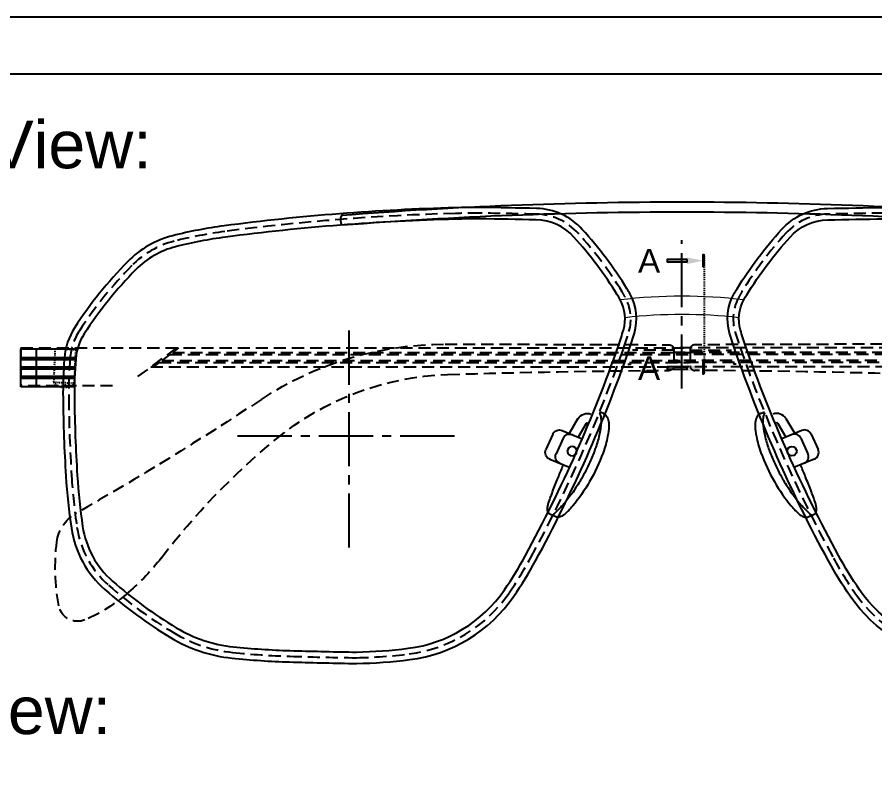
# Model space of a CAD drawing. Header units: millimetres. Extents: x 1233 to 2351, y 1180 to 1535.
# Drawn here: x 1523.7 to 1614, y 1454.3 to 1534.9 of the extents above; entities that cross this region are included whole.
import ezdxf
from ezdxf.enums import TextEntityAlignment as Align

# ---------------------------------------------------------------- set-up
doc = ezdxf.new("R2010")
doc.units = ezdxf.units.MM
for name, pattern in [('CENTER2', [28.575, 19.05, -3.175, 3.175, -3.175]), ('DASHED2', [0.375, 0.25, -0.125]), ('HIDDEN', [9.525, 6.35, -3.175]), ('HIDDEN2', [0.1875, 0.125, -0.0625]), ('PHANTOM2', [1.25, 0.625, -0.125, 0.125, -0.125, 0.125, -0.125])]:
    doc.linetypes.add(name, pattern=pattern)
for name, color, linetype in [('Center Line', 2, 'CENTER2'), ('Hidden Line', 1, 'HIDDEN2'), ('Section Line', 6, 'PHANTOM2'), ('Text', 4, 'Continuous'), ('图层 1', 7, 'Continuous')]:
    doc.layers.add(name, color=color, linetype=linetype)
doc.layers.add('odj', color=4, linetype='Continuous', lineweight=35)
doc.layers.add('Section', color=4, linetype='Continuous', lineweight=25)
doc.styles.get("Standard").update_dxf_attribs({"font": 'arial.ttf'})
doc.styles.add('宋体', font='SimSun.ttf')

# ---------------------------------------------------------------- blocks, each defined once
blk = doc.blocks.new('ET3WT23T23')
at = {"layer": 'Center Line', "color": 251, "linetype": 'DASHED2', "ltscale": 0.3, "true_color": 0x636466}
for p, q in [((-2.441, 1.714), (-2.441, -1.786)), ((-0.241, 1.714), (-2.441, 1.714)), ((-0.241, -1.786), (-0.241, 1.714)), ((-2.441, -0.286), (-0.241, -0.286)), ((-2.441, -1.786), (-0.241, -1.786)), ((-1.541, -2.272), (-1.541, -2.038)), ((-1.141, -2.038), (-1.541, -2.038)), ((-1.141, -2.272), (-1.141, -2.038))]:
    blk.add_line(p, q, dxfattribs=at)
for start, end in [(221.11209, 262.12651), (277.87349, 318.88791)]:
    blk.add_arc((-1.341, -0.826), 1.46, start, end, dxfattribs=at)
blk = doc.blocks.new('mn')
at = {"color": 7}
for p, q in [((6512.101, -4128.875), (6512.551, -4128.72)), ((6513.878, -4130.003), (6514.642, -4131.496)), ((6514.769, -4129.547), (6515.598, -4131.167)), ((6516.373, -4130.901), (6514.198, -4131.648)), ((6516.22, -4131.718), (6516.859, -4133.377)), ((6517.317, -4131.341), (6517.955, -4133)), ((6517.499, -4133.979), (6515.306, -4134.732)), ((6516.493, -4140.013), (6517.086, -4139.81))]:
    blk.add_line(p, q, dxfattribs=at)
blk.add_circle((6515.196, -4133.017), 0.5, dxfattribs=at)
for centre, radius, start, end in [((6513.742, -4130.13), 1.18, 29.56617, 105.1946), ((6513.742, -4130.13), 0.18, 29.56617, 109.35779), ((6516.617, -4131.61), 0.75, 21.05362, 108.96146), ((6515.52, -4131.987), 0.75, 21.05362, 108.96146), ((6516.159, -4133.646), 0.75, 288.96146, 21.05362), ((6517.255, -4133.27), 0.75, 288.96146, 21.05362), ((6516.923, -4139.337), 0.5, 288.96146, 352.03543)]:
    blk.add_arc(centre, radius, start, end, dxfattribs=at)
for points, knots in [([(6512.101, -4128.875), (6512.015, -4128.904), (6511.938, -4128.951), (6511.728, -4129.141), (6511.641, -4129.321), (6511.525, -4129.695), (6511.492, -4129.928), (6511.468, -4130.513), (6511.489, -4130.875), (6511.579, -4131.537), (6511.629, -4131.817), (6511.759, -4132.4), (6511.839, -4132.7), (6511.931, -4132.998)], [0, 0, 0, 0, 0.525689, 0.525689, 1.652907, 1.652907, 2.923389, 2.923389, 4.456515, 4.456515, 5.498466, 5.498466, 6.576224, 6.576224, 6.576224, 6.576224]), ([(6512.569, -4128.802), (6512.539, -4128.841), (6512.511, -4128.887), (6512.439, -4129.039), (6512.401, -4129.162), (6512.345, -4129.449), (6512.328, -4129.614), (6512.315, -4129.971), (6512.319, -4130.164), (6512.345, -4130.561), (6512.369, -4130.778), (6512.436, -4131.237), (6512.481, -4131.478), (6512.588, -4131.969), (6512.651, -4132.22), (6512.745, -4132.547), (6512.769, -4132.628), (6512.794, -4132.709)], [0.342327, 0.342327, 0.342327, 0.342327, 0.733059, 0.733059, 1.466118, 1.466118, 2.199177, 2.199177, 2.932236, 2.932236, 3.665693, 3.665693, 4.39915, 4.39915, 5.132608, 5.132608, 5.375972, 5.375972, 5.375972, 5.375972]), ([(6512.794, -4132.709), (6512.934, -4133.165), (6513.089, -4133.616), (6513.497, -4134.687), (6513.763, -4135.293), (6514.257, -4136.288), (6514.495, -4136.726), (6515.003, -4137.571), (6515.274, -4137.978), (6515.595, -4138.414), (6515.637, -4138.47), (6515.679, -4138.525)], [12.477352, 12.477352, 12.477352, 12.477352, 13.824357, 13.824357, 15.774274, 15.774274, 17.2906, 17.2906, 18.806925, 18.806925, 19.033217, 19.033217, 19.033217, 19.033217]), ([(6511.931, -4132.998), (6512.264, -4134.079), (6512.679, -4135.126), (6513.647, -4137.08), (6514.192, -4137.973), (6514.78, -4138.749)], [0, 0, 0, 0, 3.393519, 3.393519, 6.793295, 6.793295, 6.793295, 6.793295]), ([(6516.997, -4137.423), (6516.974, -4137.352), (6516.952, -4137.28), (6516.775, -4136.723), (6516.612, -4136.226), (6516.304, -4135.312), (6516.159, -4134.894), (6516.016, -4134.488)], [9.004309, 9.004309, 9.004309, 9.004309, 9.230601, 9.230601, 10.746927, 10.746927, 12.028994, 12.028994, 12.028994, 12.028994]), ([(6517.273, -4138.327), (6517.229, -4138.179), (6517.184, -4138.03), (6517.093, -4137.73), (6517.045, -4137.578), (6516.997, -4137.423)], [8.414025, 8.414025, 8.414025, 8.414025, 8.934537, 8.934537, 9.455744, 9.455744, 9.455744, 9.455744]), ([(6517.418, -4139.406), (6517.418, -4139.406), (6517.418, -4139.406), (6517.418, -4139.405), (6517.421, -4139.389), (6517.423, -4139.373), (6517.432, -4139.267), (6517.432, -4139.166), (6517.413, -4138.946), (6517.394, -4138.827), (6517.345, -4138.589), (6517.313, -4138.461), (6517.273, -4138.327)], [0.853482, 0.853482, 0.853482, 0.853482, 0.855432, 0.855432, 0.855432, 0.944962, 0.944962, 1.417442, 1.417442, 1.889923, 1.889923, 2.345183, 2.345183, 2.345183, 2.345183]), ([(6514.78, -4138.749), (6514.87, -4138.867), (6514.96, -4138.982), (6515.142, -4139.206), (6515.234, -4139.315), (6515.327, -4139.421)], [0, 0, 0, 0, 0.516499, 0.516499, 1.03397, 1.03397, 1.03397, 1.03397]), ([(6515.679, -4138.525), (6515.77, -4138.644), (6515.861, -4138.76), (6516.044, -4138.983), (6516.137, -4139.093), (6516.23, -4139.199), (6516.243, -4139.213), (6516.255, -4139.227), (6516.267, -4139.24), (6516.322, -4139.302), (6516.376, -4139.364), (6516.431, -4139.426), (6516.546, -4139.556), (6516.661, -4139.685), (6516.775, -4139.815)], [20.071782, 20.071782, 20.071782, 20.071782, 20.592988, 20.592988, 21.113501, 21.113501, 21.113501, 21.18052, 21.18052, 21.18052, 21.484011, 21.484011, 21.484011, 22.11914, 22.11914, 22.11914, 22.11914]), ([(6515.327, -4139.421), (6515.472, -4139.586), (6515.615, -4139.723), (6515.895, -4139.927), (6516.029, -4139.995), (6516.291, -4140.056), (6516.403, -4140.044), (6516.493, -4140.013)], [0, 0, 0, 0, 0.796315, 0.796315, 1.559532, 1.559532, 2.335249, 2.335249, 2.335249, 2.335249])]:
    blk.add_open_spline(points, degree=3, knots=knots, dxfattribs=at)
blk = doc.blocks.new('_FILLED')
at = {"color": 0, "linetype": 'ByBlock'}
blk.add_solid([(0, 0), (-1, 0.214), (-1, -0.214)], dxfattribs=at)
blk = doc.blocks.new('ER')
at = {"layer": 'Section'}
h = blk.add_hatch(color=6, dxfattribs=at)
h.dxf.hatch_style = 1
h.paths.add_polyline_path([(973.88, -602.3), (973.88, -602.77), (977.63, -602.77), (977.63, -602.3)])
h.paths.add_polyline_path([(980.63, -603.66), (980.87, -603.66), (980.87, -601.41), (980.63, -601.41)])
at = {"layer": 'Section', "color": 6}
for points in [[(977.63, -602.3), (973.88, -602.3), (973.88, -602.77), (977.63, -602.77)], [(980.87, -603.66), (980.87, -601.41), (980.63, -601.41), (980.63, -603.66)]]:
    blk.add_lwpolyline(points, close=True, dxfattribs=at)
at = {"layer": 'Section', "color": 6, "xscale": 3.002185386386005, "yscale": 3.002185386386005, "zscale": 3.002185386386005}
blk.add_blockref('_FILLED', (980.63, -602.54), dxfattribs=at)
blk = doc.blocks.new('te')
at = {"layer": 'Hidden Line', "linetype": 'HIDDEN', "ltscale": 0.2}
for p, q in [((7032.33, -2662.776), (7102.83, -2662.776)), ((7032.33, -2662.776), (7032.33, -2666.776)), ((7032.33, -2662.776), (7048.73, -2662.776)), ((7048.73, -2662.776), (7044.391, -2665.991)), ((7048.966, -2662.776), (7048.304, -2663.267)), ((7102.83, -2662.776), (7102.83, -2664.776)), ((7102.83, -2662.949), (7102.83, -2664.653)), ((7102.83, -2663.026), (7107.184, -2663.026)), ((7048.034, -2663.467), (7047.182, -2664.098)), ((7048.034, -2663.467), (7102.83, -2663.467)), ((7048.304, -2663.267), (7102.83, -2663.267)), ((7046.03, -2664.776), (7102.83, -2664.776)), ((7046.912, -2664.298), (7046.266, -2664.776)), ((7046.912, -2664.298), (7102.83, -2664.298)), ((7047.182, -2664.098), (7102.83, -2664.098)), ((7042.01, -2666.776), (7032.33, -2666.776))]:
    blk.add_line(p, q, dxfattribs=at)
for centre, radius, start, end in [((7103.33, -2662.949), 0.5, 90.24712, 180), ((7133.759, -9718.203), 7055.82, 90.0554358, 90.2471176), ((7126.967, -2697.387), 35, 56.50762, 90.05544), ((7103.33, -2664.653), 0.5, 180, 269.72481), ((7107.715, -2666.298), 1.822, 91.01872, 100.83207), ((7099.218, -3520.697), 855.555, 88.161366, 89.724808), ((7125.706, -2695.568), 30, 50.39884, 88.16137), ((7337.764, -2378.815), 347, 236.50762, 240.30021), ((7095.746, -2731.781), 77, 37.49725, 50.39884), ((7163.859, -2683.705), 4, 6.94211, 60.30021), ((7145.882, -2685.894), 22.11, 349.43739, 6.94211), ((7175.335, -2670.717), 23.315, 217.49725, 229.74779), ((7171.066, -2676.534), 16.125, 227.96917, 247.46092), ((7165.651, -2689.58), 2, 247.46092, 349.43739)]:
    blk.add_arc(centre, radius, start, end, dxfattribs=at)

msp = doc.modelspace()

# ---------------------------------------------------------------- linework, layer by layer
msp.add_line((1893.92369, 1528.92707), (1484.66819, 1528.92707))
msp.add_lwpolyline([(1897.96173, 1237.92707), (1897.96173, 1534.92707), (1477.96174, 1534.92707), (1477.96174, 1237.92707)], close=True)
at = {"lineweight": 9}
for radius, start, end in [(53.97979, 83.0800031, 96.9199969), (52.04979, 83.3832903, 96.6167097)]:
    msp.add_arc((1593.71464, 1451.55724), radius, start, end, dxfattribs=at)
at = {"layer": 'Center Line', "ltscale": 0.3}
for p, q in [((1593.71464, 1495.7928), (1593.71464, 1511.41852)), ((1558.66506, 1479.04383), (1558.66506, 1502.57926)), ((1546.89735, 1490.81155), (1570.43277, 1490.81155))]:
    msp.add_line(p, q, dxfattribs=at)
at = {"layer": 'Hidden Line', "linetype": 'HIDDEN', "ltscale": 0.2}
for points in [[(1587.59327, 1500.12106, 0.01346435), (1588.13023, 1501.80387, 0.19803656), (1587.73185, 1505.44188, 0.01340968), (1587.41044, 1505.99437, 0.0453735), (1582.77207, 1512.16725, 0.20641092), (1578.3784, 1514.17487, 0.00163566), (1572.43914, 1514.28314, 0.00633865), (1569.85724, 1514.24902, 0.02609386), (1545.55816, 1512.34819, 0.02983718), (1540.23478, 1511.32495, 0.13695418), (1535.75946, 1508.75202, 0.04998622), (1530.25003, 1501.89592, 0.12554852), (1529.25896, 1498.97624, 0.02209906), (1529.1198, 1494.79391, 0.0128449), (1529.41957, 1486.61142, 0.02145883), (1529.99272, 1481.18436, 0.17761751), (1533.3259, 1475.07863, 0.04413202), (1540.1416, 1470.09538, 0.11030269), (1546.38258, 1468.00362, 0.01842356), (1552.40379, 1467.60057, 0.00349137), (1559.01768, 1467.44833, 0.00605064), (1559.43152, 1467.4499, 0.02760444), (1564.9651, 1467.84387, 0.21374322), (1575.50702, 1474.26981, 0.02585071), (1577.75636, 1477.93416, 0.04078455), (1587.59327, 1500.12106, 0.04078455)], [(1599.836, 1500.12106, -0.01346435), (1599.29905, 1501.80387, -0.19803656), (1599.69742, 1505.44188, -0.01340968), (1600.01884, 1505.99437, -0.0453735), (1604.65721, 1512.16725, -0.20641092), (1609.05088, 1514.17487, -0.00163566), (1614.99013, 1514.28314, -0.00633865)], [(1622.46418, 1467.84387, -0.21374322), (1611.92226, 1474.26981, -0.02585071), (1609.67291, 1477.93416, -0.04078455), (1599.83601, 1500.12106, -0.04078455)]]:
    msp.add_lwpolyline(points, format="xyb", dxfattribs=at)
at = {"layer": 'Section Line'}
msp.add_line((1596.05292, 1509.7682), (1596.05292, 1497.33803), dxfattribs=at).dxf.unprotected_set("ltscale", 0)
at = {"layer": '图层 1'}
for p, q in [((1524.06244, 1495.99375), (1524.06244, 1499.99375)), ((1524.06244, 1499.99375), (1530.04354, 1499.99375)), ((1525.70598, 1499.99375), (1525.70598, 1495.99375)), ((1524.06244, 1499.06439), (1529.87982, 1499.06439)), ((1524.06244, 1498.86439), (1529.85691, 1498.86439)), ((1524.06244, 1498.08627), (1529.8021, 1498.08627)), ((1524.06244, 1497.88627), (1529.79026, 1497.88627)), ((1524.06244, 1497.10815), (1529.75264, 1497.10815)), ((1524.06244, 1496.90815), (1529.74514, 1496.90815)), ((1529.72211, 1495.99375), (1524.06244, 1495.99375))]:
    msp.add_line(p, q, dxfattribs=at)
msp.add_lwpolyline([(1629.57978, 1514.03061, 0.01959244), (1593.71464, 1515.43652, 0.01959244), (1557.84949, 1514.03061, 0.31885324), (1557.93656, 1513.0344, -0.01936209), (1593.71464, 1514.42039, -0.01936209), (1629.49272, 1513.0344, 0.31885324)], format="xyb", close=True, dxfattribs=at)
for points in [[(1599.26952, 1499.92335, -0.01346435), (1598.72274, 1501.63693, -0.19803656), (1599.1709, 1505.72958, -0.01340968), (1599.50849, 1506.30988, -0.0453735), (1604.21214, 1512.56965, -0.20641092), (1609.03798, 1514.77473, -0.00163694), (1614.9858, 1514.88314, -0.00635001)], [(1588.15976, 1499.92335, 0.01346435), (1588.70654, 1501.63693, 0.19803656), (1588.25838, 1505.72958, 0.01340968), (1587.92078, 1506.30988, 0.0453735), (1583.21713, 1512.56965, 0.20641092), (1578.39129, 1514.77473, 0.00163694), (1572.44347, 1514.88314, 0.00635001), (1569.8417, 1514.84882, 0.02609386), (1545.48024, 1512.94311, 0.02983718), (1540.0866, 1511.90637, 0.13695418), (1535.33157, 1509.17262, 0.04998622), (1529.74718, 1502.22324, 0.12554852), (1528.66076, 1499.02266, 0.02209906), (1528.51984, 1494.78735, 0.0128449), (1528.82074, 1486.57406, 0.02145883), (1529.39929, 1481.0958, 0.17761751), (1532.93048, 1474.62736, 0.04413202), (1539.83151, 1469.58172, 0.11030269), (1546.32048, 1467.40684, 0.01842356), (1552.38579, 1467.00084, 0.00349258), (1559.01035, 1466.84837, 0.00608358), (1559.44105, 1466.84997, 0.02760444), (1565.04066, 1467.24864, 0.21374322), (1576.00147, 1473.92993, 0.02585071), (1578.28324, 1477.64712, 0.04078455), (1588.15976, 1499.92334, 0.04078455)], [(1587.02678, 1500.31878, 0.01346435), (1587.55392, 1501.9708, 0.19803656), (1587.20533, 1505.15418, 0.01340968), (1586.90009, 1505.67886, 0.0453735), (1582.327, 1511.76486, 0.20641092), (1578.3655, 1513.57501, 0.00163438), (1572.43482, 1513.68314, 0.00632719), (1569.87277, 1513.64922, 0.02609386), (1545.63609, 1511.75327, 0.02983718), (1540.38297, 1510.74354, 0.13695418), (1536.18736, 1508.33141, 0.04998622), (1530.75288, 1501.56859, 0.12554852), (1529.85716, 1498.92982, 0.02209906), (1529.71977, 1494.80047, 0.0128449), (1530.01841, 1486.64878, 0.02145883), (1530.58615, 1481.27291, 0.17761751), (1533.72131, 1475.5299, 0.04413202), (1540.45168, 1470.60904, 0.11030269), (1546.44468, 1468.60039, 0.01842356), (1552.42178, 1468.2003, 0.00349013), (1559.02496, 1468.04829, 0.0060159), (1559.42199, 1468.04982, 0.02760444), (1564.88954, 1468.43909, 0.21374322), (1575.01257, 1474.6097, 0.02585071), (1577.22948, 1478.22121, 0.04078455), (1587.02678, 1500.31877, 0.04078455)], [(1600.40249, 1500.31878, -0.01346435), (1599.87536, 1501.9708, -0.19803656), (1600.22395, 1505.15418, -0.01340968), (1600.52918, 1505.67886, -0.0453735), (1605.10227, 1511.76486, -0.20641092), (1609.06378, 1513.57501, -0.00163438), (1614.99445, 1513.68314, -0.00632719)], [(1622.38861, 1467.24864, -0.21374322), (1611.42781, 1473.92993, -0.02585071), (1609.14603, 1477.64712, -0.04078455), (1599.26952, 1499.92334, -0.04078455)], [(1622.53974, 1468.43909, -0.21374322), (1612.4167, 1474.6097, -0.02585071), (1610.1998, 1478.22121, -0.04078455), (1600.40249, 1500.31877, -0.04078455)]]:
    msp.add_lwpolyline(points, format="xyb", dxfattribs=at)

# ---------------------------------------------------------------- block references
at = {"linetype": 'Continuous', "xscale": 0.5559712353769681, "yscale": 0.5559712353769681, "zscale": 0.5559712353769681}
for p in [(1050.71874, 1844.26085), (1050.71874, 1832.95654)]:
    msp.add_blockref('ER', p, dxfattribs=at)
at = {"color": 3}
msp.add_blockref('te', (-5508.26744, 4162.86263), dxfattribs=at)
at = {"color": 3, "xscale": -1}
msp.add_blockref('te', (8695.69672, 4162.86263), dxfattribs=at)
at = {"xscale": -1, "rotation": 356.6821015210733}
msp.add_blockref('mn', (8325.61086, 5238.22178), dxfattribs=at)
at = {"rotation": 3.317898478926697}
msp.add_blockref('mn', (-5138.18158, 5238.22178), dxfattribs=at)
at = {"layer": 'Hidden Line', "linetype": 'HIDDEN', "ltscale": 0.2, "rotation": 357.6736945997519}
msp.add_blockref('ET3WT23T23', (1530.04073, 1498.16201), dxfattribs=at)

# ---------------------------------------------------------------- texts
at = {"layer": 'odj'}
for p in [(1590.24975, 1509.2641, 0), (1590.24975, 1497.95979, 0)]:
    msp.add_text('A', height=2.5, dxfattribs=at).set_placement(p, align=Align.MIDDLE_CENTER)
at = {"layer": 'Text', "linetype": 'ByBlock', "lineweight": 9, "char_height": 5, "width": 51.5648721, "attachment_point": 5, "style": '宋体'}
for s, insert in [('\\pxql;{\\fArial|b0|i0|c0|p34;Front View:}', (1528.30948, 1521.47166)), ('\\pxql;{\\fArial|b0|i0|c0|p34;Top View:}', (1528.30948, 1461.15248))]:
    msp.add_mtext(s, dxfattribs=dict(at, insert=insert))

doc.saveas('drawing.dxf')
